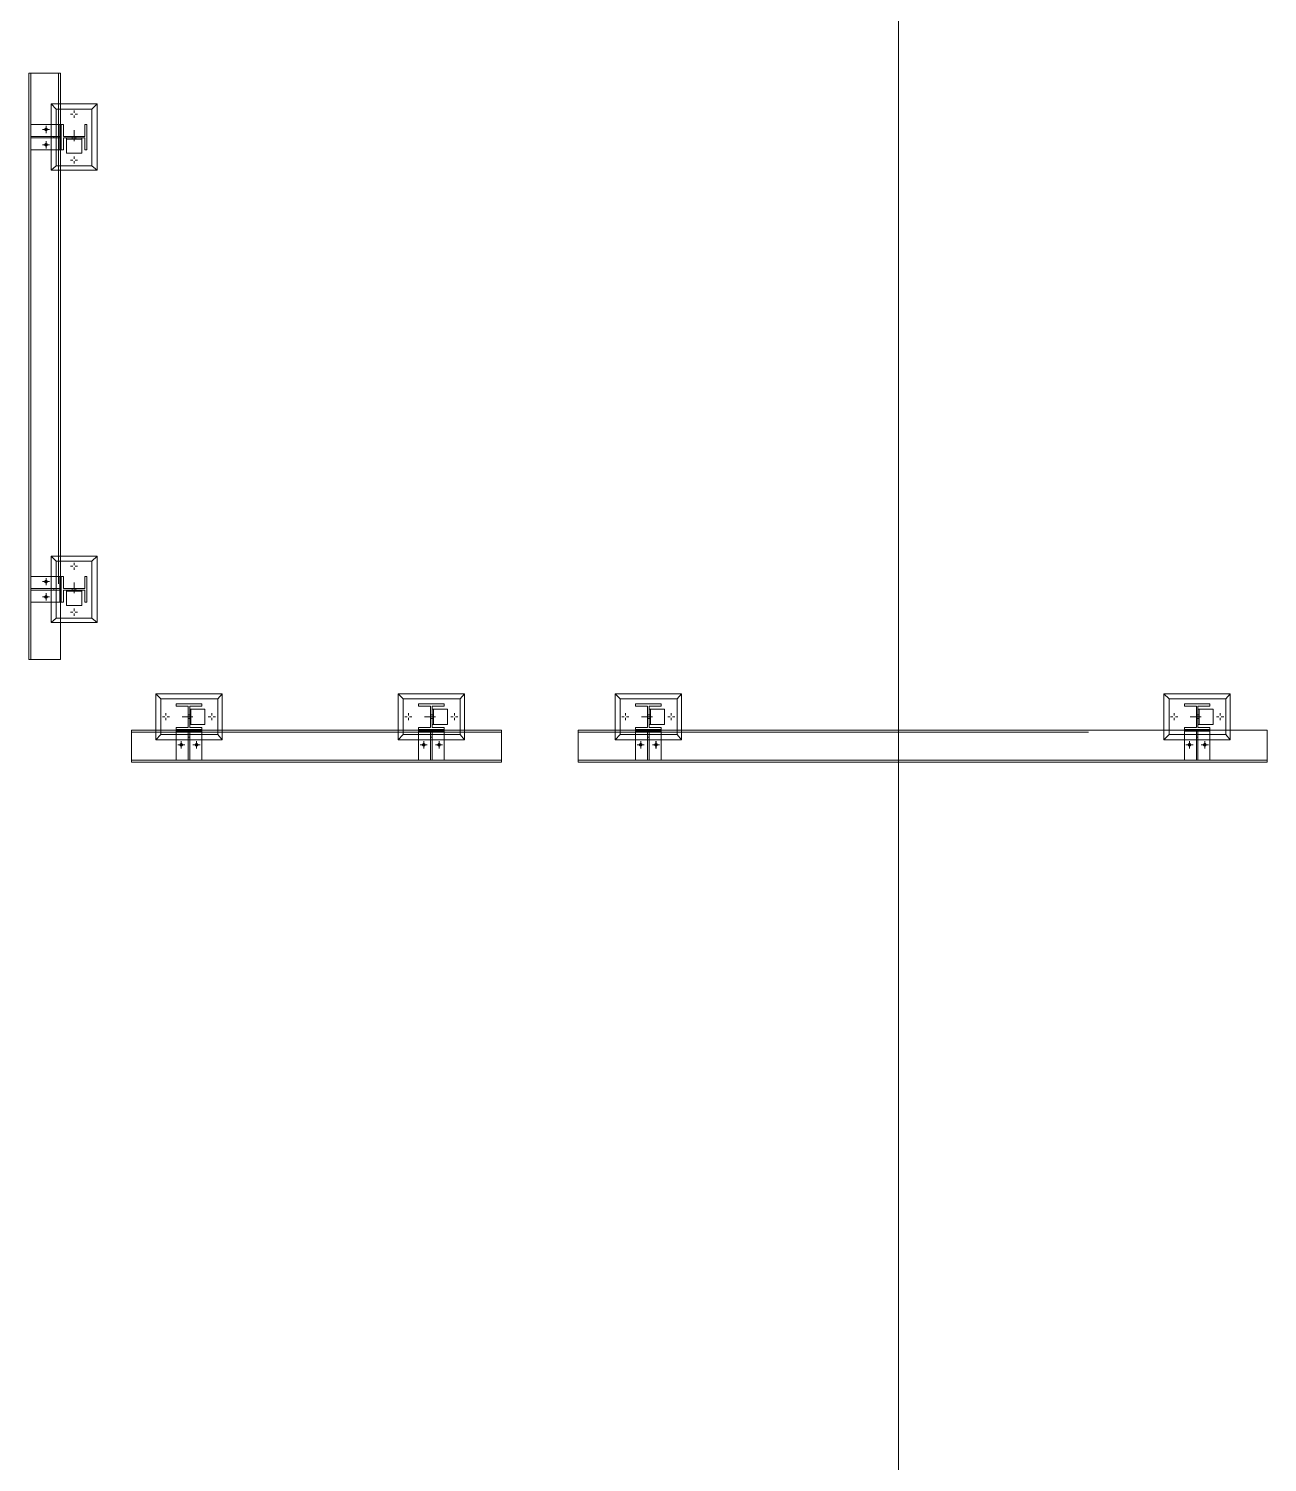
# Model space of a CAD drawing. Header units: millimetres. Extents: x 663313 to 1226001, y 1431724 to 1620898.
# Drawn here: x 663604.55 to 663609.4, y 1524807.95 to 1524813.57 of the extents above; entities that cross this region are included whole.
import ezdxf

# ---------------------------------------------------------------- set-up
doc = ezdxf.new("R2010")
doc.units = ezdxf.units.MM
for name, pattern in [('Grid Line', [22.225, 12.7, -3.175, 3.175, -3.175]), ('XKITLINE00', [0]), ('XKITLINE02', [4, 2, -2])]:
    doc.linetypes.add(name, pattern=pattern)
for name, color, linetype, lineweight in [('Bolt', 7, 'Continuous', 0), ('Part', 7, 'Continuous', 0), ('S-GRID', 7, 'Continuous', 9)]:
    doc.layers.add(name, color=color, linetype=linetype, lineweight=lineweight)
doc.layers.add('DIM', color=7, linetype='Continuous')

# ---------------------------------------------------------------- blocks, each defined once
blk = doc.blocks.new('*A36932')
at = {"layer": 'Part', "color": 7, "linetype": 'XKITLINE02', "lineweight": 0}
for p, q in [((9.05302, 179.666644), (8.999687, 179.666644)), ((8.999687, 179.666644), (8.999687, 178.999977)), ((9.05302, 179.35331), (9.05302, 179.666644)), ((9.666353, 179.666644), (9.61302, 179.666644)), ((9.61302, 179.666644), (9.61302, 179.35331)), ((9.666353, 178.999977), (9.666353, 179.666644)), ((9.61302, 179.35331), (9.05302, 179.35331)), ((9.05302, 178.999977), (9.05302, 179.31331)), ((9.05302, 179.31331), (9.61302, 179.31331)), ((9.61302, 179.31331), (9.61302, 178.999977)), ((8.999687, 178.999977), (9.05302, 178.999977)), ((9.61302, 178.999977), (9.666353, 178.999977))]:
    blk.add_line(p, q, dxfattribs=at)
blk = doc.blocks.new('*A37033')
at = {"layer": 'Part', "color": 7, "linetype": 'XKITLINE02', "lineweight": 0}
for p, q in [((9.05302, 185.999977), (8.999687, 185.999977)), ((8.999687, 185.999977), (8.999687, 185.33331)), ((9.05302, 185.686644), (9.05302, 185.999977)), ((9.666353, 185.999977), (9.61302, 185.999977)), ((9.61302, 185.999977), (9.61302, 185.686644)), ((9.666353, 185.33331), (9.666353, 185.999977)), ((9.61302, 185.686644), (9.05302, 185.686644)), ((9.05302, 185.33331), (9.05302, 185.646644)), ((9.05302, 185.646644), (9.61302, 185.646644)), ((9.61302, 185.646644), (9.61302, 185.33331)), ((8.999687, 185.33331), (9.05302, 185.33331)), ((9.61302, 185.33331), (9.666353, 185.33331))]:
    blk.add_line(p, q, dxfattribs=at)
blk = doc.blocks.new('*A37134')
at = {"layer": 'Part', "color": 7, "linetype": 'XKITLINE02', "lineweight": 0}
for p, q in [((9.05302, 159.666644), (8.999687, 159.666644)), ((8.999687, 159.666644), (8.999687, 158.999977)), ((9.05302, 159.35331), (9.05302, 159.666644)), ((9.666353, 159.666644), (9.61302, 159.666644)), ((9.61302, 159.666644), (9.61302, 159.35331)), ((9.666353, 158.999977), (9.666353, 159.666644)), ((9.61302, 159.35331), (9.05302, 159.35331)), ((9.05302, 158.999977), (9.05302, 159.31331)), ((9.05302, 159.31331), (9.61302, 159.31331)), ((9.61302, 159.31331), (9.61302, 158.999977)), ((8.999687, 158.999977), (9.05302, 158.999977)), ((9.61302, 158.999977), (9.666353, 158.999977))]:
    blk.add_line(p, q, dxfattribs=at)
blk = doc.blocks.new('*A37235')
at = {"layer": 'Part', "color": 7, "linetype": 'XKITLINE02', "lineweight": 0}
for p, q in [((9.05302, 173.999977), (8.999687, 173.999977)), ((8.999687, 173.999977), (8.999687, 173.33331)), ((9.05302, 173.686644), (9.05302, 173.999977)), ((9.666353, 173.999977), (9.61302, 173.999977)), ((9.61302, 173.999977), (9.61302, 173.686644)), ((9.666353, 173.33331), (9.666353, 173.999977)), ((9.61302, 173.686644), (9.05302, 173.686644)), ((9.05302, 173.33331), (9.05302, 173.646644)), ((9.05302, 173.646644), (9.61302, 173.646644)), ((9.61302, 173.646644), (9.61302, 173.33331)), ((8.999687, 173.33331), (9.05302, 173.33331)), ((9.61302, 173.33331), (9.666353, 173.33331))]:
    blk.add_line(p, q, dxfattribs=at)
blk = doc.blocks.new('*A40136')
at = {"layer": 'Part', "color": 7, "linetype": 'XKITLINE02', "lineweight": 0}
for p, q in [((8.73302, 158.466644), (8.73302, 160.199977)), ((8.73302, 160.199977), (9.93302, 160.199977)), ((8.866353, 160.066644), (8.73302, 160.199977)), ((9.799687, 160.066644), (8.866353, 160.066644)), ((8.866353, 160.066644), (8.866353, 158.579977)), ((9.799687, 160.066644), (9.93302, 160.199977)), ((9.799687, 160.066644), (9.799687, 158.579977)), ((9.93302, 160.199977), (9.93302, 158.466644)), ((8.866353, 158.579977), (8.73302, 158.466644)), ((9.93302, 158.466644), (8.73302, 158.466644)), ((8.866353, 158.579977), (9.799687, 158.579977)), ((9.799687, 158.579977), (9.93302, 158.466644))]:
    blk.add_line(p, q, dxfattribs=at)
blk = doc.blocks.new('*A40237')
at = {"layer": 'Bolt', "color": 7, "linetype": 'XKITLINE00', "lineweight": 0}
for p, q in [((9.239687, 159.93331), (9.301847, 159.93331)), ((9.33302, 160.026644), (9.33302, 159.964484)), ((9.426353, 159.93331), (9.364193, 159.93331)), ((9.33302, 159.839977), (9.33302, 159.902137)), ((9.33302, 158.826644), (9.33302, 158.764484)), ((9.239687, 158.73331), (9.301847, 158.73331)), ((9.33302, 158.639977), (9.33302, 158.702137)), ((9.426353, 158.73331), (9.364193, 158.73331))]:
    blk.add_line(p, q, dxfattribs=at)
blk = doc.blocks.new('*A40338')
at = {"layer": 'Bolt', "color": 7, "linetype": 'XKITLINE00', "lineweight": 0}
for p, q in [((9.239687, 159.93331), (9.301847, 159.93331)), ((9.33302, 160.026644), (9.33302, 159.964484)), ((9.426353, 159.93331), (9.364193, 159.93331)), ((9.33302, 159.839977), (9.33302, 159.902137)), ((9.33302, 158.826644), (9.33302, 158.764484)), ((9.239687, 158.73331), (9.301847, 158.73331)), ((9.33302, 158.639977), (9.33302, 158.702137)), ((9.426353, 158.73331), (9.364193, 158.73331))]:
    blk.add_line(p, q, dxfattribs=at)
blk = doc.blocks.new('*A40839')
at = {"layer": 'Bolt', "color": 7, "linetype": 'XKITLINE00', "lineweight": 0}
for p, q in [((9.239687, 159.93331), (9.301847, 159.93331)), ((9.33302, 160.026644), (9.33302, 159.964484)), ((9.426353, 159.93331), (9.364193, 159.93331)), ((9.33302, 159.839977), (9.33302, 159.902137)), ((9.33302, 158.826644), (9.33302, 158.764484)), ((9.239687, 158.73331), (9.301847, 158.73331)), ((9.33302, 158.639977), (9.33302, 158.702137)), ((9.426353, 158.73331), (9.364193, 158.73331))]:
    blk.add_line(p, q, dxfattribs=at)
blk = doc.blocks.new('*A41440')
at = {"layer": 'Bolt', "color": 7, "linetype": 'XKITLINE00', "lineweight": 0}
for p, q in [((9.239687, 159.93331), (9.301847, 159.93331)), ((9.33302, 160.026644), (9.33302, 159.964484)), ((9.426353, 159.93331), (9.364193, 159.93331)), ((9.33302, 159.839977), (9.33302, 159.902137)), ((9.33302, 158.826644), (9.33302, 158.764484)), ((9.239687, 158.73331), (9.301847, 158.73331)), ((9.33302, 158.639977), (9.33302, 158.702137)), ((9.426353, 158.73331), (9.364193, 158.73331))]:
    blk.add_line(p, q, dxfattribs=at)
blk = doc.blocks.new('*A1981211')
at = {"layer": 'Part', "color": 7, "linetype": 'XKITLINE02', "lineweight": 0}
for p, q in [((8.73302, 178.466644), (8.73302, 180.199977)), ((8.73302, 180.199977), (9.93302, 180.199977)), ((8.866353, 180.066644), (8.73302, 180.199977)), ((9.799687, 180.066644), (9.93302, 180.199977)), ((9.93302, 180.199977), (9.93302, 178.466644)), ((9.799687, 180.066644), (8.866353, 180.066644)), ((8.866353, 180.066644), (8.866353, 178.579977)), ((9.799687, 180.066644), (9.799687, 178.579977)), ((8.866353, 178.579977), (8.73302, 178.466644)), ((9.93302, 178.466644), (8.73302, 178.466644)), ((8.866353, 178.579977), (9.799687, 178.579977)), ((9.799687, 178.579977), (9.93302, 178.466644))]:
    blk.add_line(p, q, dxfattribs=at)
blk = doc.blocks.new('*A1982212')
at = {"layer": 'Bolt', "color": 7, "linetype": 'XKITLINE00', "lineweight": 0}
for p, q in [((9.239687, 179.93331), (9.301847, 179.93331)), ((9.33302, 180.026644), (9.33302, 179.964484)), ((9.33302, 179.839977), (9.33302, 179.902137)), ((9.426353, 179.93331), (9.364193, 179.93331)), ((9.239687, 178.73331), (9.301847, 178.73331)), ((9.33302, 178.826644), (9.33302, 178.764484)), ((9.33302, 178.639977), (9.33302, 178.702137)), ((9.426353, 178.73331), (9.364193, 178.73331))]:
    blk.add_line(p, q, dxfattribs=at)
blk = doc.blocks.new('*A1983213')
at = {"layer": 'Bolt', "color": 7, "linetype": 'XKITLINE00', "lineweight": 0}
for p, q in [((9.239687, 179.93331), (9.301847, 179.93331)), ((9.33302, 180.026644), (9.33302, 179.964484)), ((9.33302, 179.839977), (9.33302, 179.902137)), ((9.426353, 179.93331), (9.364193, 179.93331)), ((9.239687, 178.73331), (9.301847, 178.73331)), ((9.33302, 178.826644), (9.33302, 178.764484)), ((9.33302, 178.639977), (9.33302, 178.702137)), ((9.426353, 178.73331), (9.364193, 178.73331))]:
    blk.add_line(p, q, dxfattribs=at)
blk = doc.blocks.new('*A1986214')
at = {"layer": 'Bolt', "color": 7, "linetype": 'XKITLINE00', "lineweight": 0}
for p, q in [((9.239687, 179.93331), (9.301847, 179.93331)), ((9.33302, 180.026644), (9.33302, 179.964484)), ((9.33302, 179.839977), (9.33302, 179.902137)), ((9.426353, 179.93331), (9.364193, 179.93331)), ((9.239687, 178.73331), (9.301847, 178.73331)), ((9.33302, 178.826644), (9.33302, 178.764484)), ((9.33302, 178.639977), (9.33302, 178.702137)), ((9.426353, 178.73331), (9.364193, 178.73331))]:
    blk.add_line(p, q, dxfattribs=at)
blk = doc.blocks.new('*A1989215')
at = {"layer": 'Bolt', "color": 7, "linetype": 'XKITLINE00', "lineweight": 0}
for p, q in [((8.599687, 159.626644), (8.599687, 159.564484)), ((8.506353, 159.53331), (8.568513, 159.53331)), ((8.599687, 159.439977), (8.599687, 159.502137)), ((8.599687, 159.226644), (8.599687, 159.164484)), ((8.69302, 159.53331), (8.63086, 159.53331)), ((8.506353, 159.13331), (8.568513, 159.13331)), ((8.599687, 159.039977), (8.599687, 159.102137)), ((8.69302, 159.13331), (8.63086, 159.13331))]:
    blk.add_line(p, q, dxfattribs=at)
blk = doc.blocks.new('*A1990216')
at = {"layer": 'Part', "color": 7, "linetype": 'XKITLINE02', "lineweight": 0}
for p, q in [((8.999687, 159.666644), (8.199687, 159.666644)), ((8.199687, 159.666644), (8.199687, 158.999977)), ((8.959687, 158.999977), (8.959687, 159.666644)), ((8.999687, 158.999977), (8.999687, 159.666644)), ((8.199687, 158.999977), (8.999687, 158.999977))]:
    blk.add_line(p, q, dxfattribs=at)
blk = doc.blocks.new('*A1991217')
at = {"layer": 'Part', "color": 7, "linetype": 'XKITLINE02', "lineweight": 0}
for p, q in [((8.999687, 159.35331), (8.199687, 159.35331)), ((8.199687, 159.35331), (8.199687, 159.31331)), ((8.999687, 159.31331), (8.199687, 159.31331)), ((8.799687, 159.31331), (8.799687, 159.35331)), ((8.999687, 159.31331), (8.999687, 159.35331))]:
    blk.add_line(p, q, dxfattribs=at)
blk = doc.blocks.new('*A1992218')
at = {"layer": 'Bolt'}
for points in [[(8.591, 159.488), (8.582, 159.49), (8.574, 159.495), (8.567, 159.5), (8.561, 159.507), (8.557, 159.515), (8.554, 159.524), (8.553, 159.533), (8.554, 159.542), (8.557, 159.551), (8.561, 159.559), (8.567, 159.566), (8.574, 159.572), (8.582, 159.576), (8.591, 159.579), (8.6, 159.58), (8.609, 159.579), (8.618, 159.576), (8.626, 159.572), (8.633, 159.566), (8.638, 159.559), (8.643, 159.551), (8.645, 159.542), (8.646, 159.533), (8.645, 159.524), (8.643, 159.515), (8.638, 159.507), (8.633, 159.5), (8.626, 159.495), (8.618, 159.49), (8.609, 159.488), (8.6, 159.487)], [(8.591, 159.088), (8.582, 159.09), (8.574, 159.095), (8.567, 159.1), (8.561, 159.107), (8.557, 159.115), (8.554, 159.124), (8.553, 159.133), (8.554, 159.142), (8.557, 159.151), (8.561, 159.159), (8.567, 159.166), (8.574, 159.172), (8.582, 159.176), (8.591, 159.179), (8.6, 159.18), (8.609, 159.179), (8.618, 159.176), (8.626, 159.172), (8.633, 159.166), (8.638, 159.159), (8.643, 159.151), (8.645, 159.142), (8.646, 159.133), (8.645, 159.124), (8.643, 159.115), (8.638, 159.107), (8.633, 159.1), (8.626, 159.095), (8.618, 159.09), (8.609, 159.088), (8.6, 159.087)]]:
    blk.add_hatch(color=7, dxfattribs=at).paths.add_polyline_path(points, flags=17)
at = {"layer": 'Bolt', "color": 7, "linetype": 'XKITLINE00', "lineweight": 0}
for p, q in [((8.6, 159.44), (8.6, 159.627)), ((8.693, 159.533), (8.506, 159.533)), ((8.6, 159.04), (8.6, 159.227)), ((8.693, 159.133), (8.506, 159.133))]:
    blk.add_line(p, q, dxfattribs=at)
blk = doc.blocks.new('*A1995219')
at = {"layer": 'Bolt', "color": 7, "linetype": 'XKITLINE00', "lineweight": 0}
for p, q in [((8.506353, 179.53331), (8.568513, 179.53331)), ((8.599687, 179.626644), (8.599687, 179.564484)), ((8.599687, 179.439977), (8.599687, 179.502137)), ((8.69302, 179.53331), (8.63086, 179.53331)), ((8.506353, 179.13331), (8.568513, 179.13331)), ((8.599687, 179.226644), (8.599687, 179.164484)), ((8.599687, 179.039977), (8.599687, 179.102137)), ((8.69302, 179.13331), (8.63086, 179.13331))]:
    blk.add_line(p, q, dxfattribs=at)
blk = doc.blocks.new('*A1996220')
at = {"layer": 'Part', "color": 7, "linetype": 'XKITLINE02', "lineweight": 0}
for p, q in [((8.999687, 179.666644), (8.199687, 179.666644)), ((8.199687, 179.666644), (8.199687, 178.999977)), ((8.959687, 178.999977), (8.959687, 179.666644)), ((8.999687, 178.999977), (8.999687, 179.666644)), ((8.199687, 178.999977), (8.999687, 178.999977))]:
    blk.add_line(p, q, dxfattribs=at)
blk = doc.blocks.new('*A1997221')
at = {"layer": 'Part', "color": 7, "linetype": 'XKITLINE02', "lineweight": 0}
for p, q in [((8.999687, 179.35331), (8.199687, 179.35331)), ((8.199687, 179.35331), (8.199687, 179.31331)), ((8.999687, 179.31331), (8.199687, 179.31331)), ((8.799687, 179.31331), (8.799687, 179.35331)), ((8.999687, 179.31331), (8.999687, 179.35331))]:
    blk.add_line(p, q, dxfattribs=at)
blk = doc.blocks.new('*A1998222')
at = {"layer": 'Bolt'}
for points in [[(8.591, 179.488), (8.582, 179.49), (8.574, 179.495), (8.567, 179.5), (8.561, 179.507), (8.557, 179.515), (8.554, 179.524), (8.553, 179.533), (8.554, 179.542), (8.557, 179.551), (8.561, 179.559), (8.567, 179.566), (8.574, 179.572), (8.582, 179.576), (8.591, 179.579), (8.6, 179.58), (8.609, 179.579), (8.618, 179.576), (8.626, 179.572), (8.633, 179.566), (8.638, 179.559), (8.643, 179.551), (8.645, 179.542), (8.646, 179.533), (8.645, 179.524), (8.643, 179.515), (8.638, 179.507), (8.633, 179.5), (8.626, 179.495), (8.618, 179.49), (8.609, 179.488), (8.6, 179.487)], [(8.591, 179.088), (8.582, 179.09), (8.574, 179.095), (8.567, 179.1), (8.561, 179.107), (8.557, 179.115), (8.554, 179.124), (8.553, 179.133), (8.554, 179.142), (8.557, 179.151), (8.561, 179.159), (8.567, 179.166), (8.574, 179.172), (8.582, 179.176), (8.591, 179.179), (8.6, 179.18), (8.609, 179.179), (8.618, 179.176), (8.626, 179.172), (8.633, 179.166), (8.638, 179.159), (8.643, 179.151), (8.645, 179.142), (8.646, 179.133), (8.645, 179.124), (8.643, 179.115), (8.638, 179.107), (8.633, 179.1), (8.626, 179.095), (8.618, 179.09), (8.609, 179.088), (8.6, 179.087)]]:
    blk.add_hatch(color=7, dxfattribs=at).paths.add_polyline_path(points, flags=17)
at = {"layer": 'Bolt', "color": 7, "linetype": 'XKITLINE00', "lineweight": 0}
for p, q in [((8.693, 179.533), (8.506, 179.533)), ((8.6, 179.44), (8.6, 179.627)), ((8.693, 179.133), (8.506, 179.133)), ((8.6, 179.04), (8.6, 179.227))]:
    blk.add_line(p, q, dxfattribs=at)
blk = doc.blocks.new('*A2001223')
at = {"layer": 'Part', "color": 7, "linetype": 'XKITLINE02', "lineweight": 0}
for p, q in [((8.999687, 173.686644), (8.199687, 173.686644)), ((8.199687, 173.686644), (8.199687, 173.646644)), ((8.999687, 173.646644), (8.199687, 173.646644)), ((8.799687, 173.646644), (8.799687, 173.686644)), ((8.999687, 173.646644), (8.999687, 173.686644))]:
    blk.add_line(p, q, dxfattribs=at)
blk = doc.blocks.new('*A2002224')
at = {"layer": 'Part', "color": 7, "linetype": 'XKITLINE02', "lineweight": 0}
for p, q in [((8.999687, 173.999977), (8.199687, 173.999977)), ((8.199687, 173.999977), (8.199687, 173.33331)), ((8.959687, 173.33331), (8.959687, 173.999977)), ((8.999687, 173.33331), (8.999687, 173.999977)), ((8.199687, 173.33331), (8.999687, 173.33331))]:
    blk.add_line(p, q, dxfattribs=at)
blk = doc.blocks.new('*A2003225')
at = {"layer": 'Bolt', "color": 7, "linetype": 'XKITLINE00', "lineweight": 0}
for p, q in [((8.506353, 173.866644), (8.568513, 173.866644)), ((8.599687, 173.959977), (8.599687, 173.897817)), ((8.599687, 173.77331), (8.599687, 173.83547)), ((8.69302, 173.866644), (8.63086, 173.866644)), ((8.506353, 173.466644), (8.568513, 173.466644)), ((8.599687, 173.559977), (8.599687, 173.497817)), ((8.599687, 173.37331), (8.599687, 173.43547)), ((8.69302, 173.466644), (8.63086, 173.466644))]:
    blk.add_line(p, q, dxfattribs=at)
blk = doc.blocks.new('*A2004226')
at = {"layer": 'Part', "color": 7, "linetype": 'XKITLINE02', "lineweight": 0}
for p, q in [((9.533042, 159.31331), (9.133042, 159.31331)), ((9.133042, 158.91331), (9.133042, 159.31331)), ((9.133042, 159.279977), (9.533042, 159.279977)), ((9.533042, 158.91331), (9.533042, 159.31331)), ((9.533042, 158.91331), (9.133042, 158.91331))]:
    blk.add_line(p, q, dxfattribs=at)
blk = doc.blocks.new('*A2005227')
at = {"layer": 'Bolt', "color": 7, "linetype": 'XKITLINE02', "lineweight": 0}
for p, q in [((9.286375, 159.31331), (9.286375, 159.35331)), ((9.286375, 159.279977), (9.286375, 159.31331)), ((9.333042, 159.227177), (9.333042, 159.51331)), ((9.379708, 159.31331), (9.379708, 159.35331)), ((9.379708, 159.279977), (9.379708, 159.31331))]:
    blk.add_line(p, q, dxfattribs=at)
blk = doc.blocks.new('*A2007228')
at = {"layer": 'Part', "color": 7, "linetype": 'XKITLINE02', "lineweight": 0}
for p, q in [((9.533042, 173.646644), (9.133042, 173.646644)), ((9.133042, 173.246644), (9.133042, 173.646644)), ((9.133042, 173.61331), (9.533042, 173.61331)), ((9.533042, 173.246644), (9.533042, 173.646644)), ((9.533042, 173.246644), (9.133042, 173.246644))]:
    blk.add_line(p, q, dxfattribs=at)
blk = doc.blocks.new('*A2008229')
at = {"layer": 'Part', "color": 7, "linetype": 'XKITLINE02', "lineweight": 0}
for p, q in [((9.93302, 174.53331), (8.73302, 174.53331)), ((8.73302, 174.53331), (8.73302, 172.799977)), ((8.866353, 174.399977), (8.73302, 174.53331)), ((8.866353, 174.399977), (8.866353, 172.91331)), ((8.866353, 174.399977), (9.799687, 174.399977)), ((9.799687, 174.399977), (9.93302, 174.53331)), ((9.799687, 174.399977), (9.799687, 172.91331)), ((9.93302, 172.799977), (9.93302, 174.53331)), ((8.866353, 172.91331), (8.73302, 172.799977)), ((8.73302, 172.799977), (9.93302, 172.799977)), ((9.799687, 172.91331), (8.866353, 172.91331)), ((9.799687, 172.91331), (9.93302, 172.799977))]:
    blk.add_line(p, q, dxfattribs=at)
blk = doc.blocks.new('*A2009230')
at = {"layer": 'Bolt', "color": 7, "linetype": 'XKITLINE02', "lineweight": 0}
for p, q in [((9.333042, 173.56051), (9.333042, 173.846644)), ((9.286375, 173.646644), (9.286375, 173.686644)), ((9.286375, 173.61331), (9.286375, 173.646644)), ((9.379708, 173.646644), (9.379708, 173.686644)), ((9.379708, 173.61331), (9.379708, 173.646644))]:
    blk.add_line(p, q, dxfattribs=at)
blk = doc.blocks.new('*A2010231')
at = {"layer": 'Bolt', "color": 7, "linetype": 'XKITLINE00', "lineweight": 0}
for p, q in [((9.239687, 174.266644), (9.301847, 174.266644)), ((9.33302, 174.359977), (9.33302, 174.297817)), ((9.33302, 174.17331), (9.33302, 174.23547)), ((9.426353, 174.266644), (9.364193, 174.266644)), ((9.239687, 173.066644), (9.301847, 173.066644)), ((9.33302, 173.159977), (9.33302, 173.097817)), ((9.426353, 173.066644), (9.364193, 173.066644)), ((9.33302, 172.97331), (9.33302, 173.03547))]:
    blk.add_line(p, q, dxfattribs=at)
blk = doc.blocks.new('*A2012232')
at = {"layer": 'Part', "color": 7, "linetype": 'XKITLINE02', "lineweight": 0}
for p, q in [((9.533042, 179.31331), (9.133042, 179.31331)), ((9.133042, 178.91331), (9.133042, 179.31331)), ((9.133042, 179.279977), (9.533042, 179.279977)), ((9.533042, 178.91331), (9.533042, 179.31331)), ((9.533042, 178.91331), (9.133042, 178.91331))]:
    blk.add_line(p, q, dxfattribs=at)
blk = doc.blocks.new('*A2014233')
at = {"layer": 'Bolt', "color": 7, "linetype": 'XKITLINE02', "lineweight": 0}
for p, q in [((9.333042, 179.227177), (9.333042, 179.51331)), ((9.286375, 179.31331), (9.286375, 179.35331)), ((9.286375, 179.279977), (9.286375, 179.31331)), ((9.379708, 179.31331), (9.379708, 179.35331)), ((9.379708, 179.279977), (9.379708, 179.31331))]:
    blk.add_line(p, q, dxfattribs=at)
blk = doc.blocks.new('*A2015234')
at = {"layer": 'Bolt', "color": 7, "linetype": 'XKITLINE00', "lineweight": 0}
for p, q in [((9.239687, 179.93331), (9.301847, 179.93331)), ((9.33302, 180.026644), (9.33302, 179.964484)), ((9.33302, 179.839977), (9.33302, 179.902137)), ((9.426353, 179.93331), (9.364193, 179.93331)), ((9.239687, 178.73331), (9.301847, 178.73331)), ((9.33302, 178.826644), (9.33302, 178.764484)), ((9.33302, 178.639977), (9.33302, 178.702137)), ((9.426353, 178.73331), (9.364193, 178.73331))]:
    blk.add_line(p, q, dxfattribs=at)
blk = doc.blocks.new('*A2016235')
at = {"layer": 'Bolt', "color": 7, "linetype": 'XKITLINE00', "lineweight": 0}
for p, q in [((8.506353, 185.866644), (8.568513, 185.866644)), ((8.599687, 185.959977), (8.599687, 185.897817)), ((8.599687, 185.77331), (8.599687, 185.83547)), ((8.69302, 185.866644), (8.63086, 185.866644)), ((8.506353, 185.466644), (8.568513, 185.466644)), ((8.599687, 185.559977), (8.599687, 185.497817)), ((8.599687, 185.37331), (8.599687, 185.43547)), ((8.69302, 185.466644), (8.63086, 185.466644))]:
    blk.add_line(p, q, dxfattribs=at)
blk = doc.blocks.new('*A2017236')
at = {"layer": 'Bolt'}
for points in [[(8.591, 185.821), (8.582, 185.824), (8.574, 185.828), (8.567, 185.834), (8.561, 185.841), (8.557, 185.849), (8.554, 185.858), (8.553, 185.867), (8.554, 185.876), (8.557, 185.885), (8.561, 185.893), (8.567, 185.9), (8.574, 185.905), (8.582, 185.91), (8.591, 185.912), (8.6, 185.913), (8.609, 185.912), (8.618, 185.91), (8.626, 185.905), (8.633, 185.9), (8.638, 185.893), (8.643, 185.885), (8.645, 185.876), (8.646, 185.867), (8.645, 185.858), (8.643, 185.849), (8.638, 185.841), (8.633, 185.834), (8.626, 185.828), (8.618, 185.824), (8.609, 185.821), (8.6, 185.82)], [(8.591, 185.421), (8.582, 185.424), (8.574, 185.428), (8.567, 185.434), (8.561, 185.441), (8.557, 185.449), (8.554, 185.458), (8.553, 185.467), (8.554, 185.476), (8.557, 185.485), (8.561, 185.493), (8.567, 185.5), (8.574, 185.505), (8.582, 185.51), (8.591, 185.512), (8.6, 185.513), (8.609, 185.512), (8.618, 185.51), (8.626, 185.505), (8.633, 185.5), (8.638, 185.493), (8.643, 185.485), (8.645, 185.476), (8.646, 185.467), (8.645, 185.458), (8.643, 185.449), (8.638, 185.441), (8.633, 185.434), (8.626, 185.428), (8.618, 185.424), (8.609, 185.421), (8.6, 185.42)]]:
    blk.add_hatch(color=7, dxfattribs=at).paths.add_polyline_path(points, flags=17)
at = {"layer": 'Bolt', "color": 7, "linetype": 'XKITLINE00', "lineweight": 0}
for p, q in [((8.693, 185.867), (8.506, 185.867)), ((8.6, 185.773), (8.6, 185.96)), ((8.693, 185.467), (8.506, 185.467)), ((8.6, 185.373), (8.6, 185.56))]:
    blk.add_line(p, q, dxfattribs=at)
blk = doc.blocks.new('*A2018237')
at = {"layer": 'Part', "color": 7, "linetype": 'XKITLINE02', "lineweight": 0}
for p, q in [((8.999687, 185.999977), (8.199687, 185.999977)), ((8.199687, 185.999977), (8.199687, 185.33331)), ((8.959687, 185.33331), (8.959687, 185.999977)), ((8.999687, 185.33331), (8.999687, 185.999977)), ((8.199687, 185.33331), (8.999687, 185.33331))]:
    blk.add_line(p, q, dxfattribs=at)
blk = doc.blocks.new('*A2019238')
at = {"layer": 'Part', "color": 7, "linetype": 'XKITLINE02', "lineweight": 0}
for p, q in [((8.999687, 185.686644), (8.199687, 185.686644)), ((8.199687, 185.686644), (8.199687, 185.646644)), ((8.999687, 185.646644), (8.199687, 185.646644)), ((8.799687, 185.646644), (8.799687, 185.686644)), ((8.999687, 185.646644), (8.999687, 185.686644))]:
    blk.add_line(p, q, dxfattribs=at)
blk = doc.blocks.new('*A2023239')
at = {"layer": 'Part', "color": 7, "linetype": 'XKITLINE02', "lineweight": 0}
for p, q in [((9.533042, 185.646644), (9.133042, 185.646644)), ((9.133042, 185.246644), (9.133042, 185.646644)), ((9.133042, 185.61331), (9.533042, 185.61331)), ((9.533042, 185.246644), (9.533042, 185.646644)), ((9.533042, 185.246644), (9.133042, 185.246644))]:
    blk.add_line(p, q, dxfattribs=at)
blk = doc.blocks.new('*A2024240')
at = {"layer": 'Part', "color": 7, "linetype": 'XKITLINE02', "lineweight": 0}
for p, q in [((9.93302, 186.53331), (8.73302, 186.53331)), ((8.73302, 186.53331), (8.73302, 184.799977)), ((8.866353, 186.399977), (8.73302, 186.53331)), ((9.799687, 186.399977), (9.93302, 186.53331)), ((9.93302, 184.799977), (9.93302, 186.53331)), ((8.866353, 186.399977), (8.866353, 184.91331)), ((8.866353, 186.399977), (9.799687, 186.399977)), ((9.799687, 186.399977), (9.799687, 184.91331)), ((8.866353, 184.91331), (8.73302, 184.799977)), ((8.73302, 184.799977), (9.93302, 184.799977)), ((9.799687, 184.91331), (8.866353, 184.91331)), ((9.799687, 184.91331), (9.93302, 184.799977))]:
    blk.add_line(p, q, dxfattribs=at)
blk = doc.blocks.new('*A2025241')
at = {"layer": 'Bolt', "color": 7, "linetype": 'XKITLINE02', "lineweight": 0}
for p, q in [((9.333042, 185.56051), (9.333042, 185.846644)), ((9.286375, 185.646644), (9.286375, 185.686644)), ((9.286375, 185.61331), (9.286375, 185.646644)), ((9.379708, 185.646644), (9.379708, 185.686644)), ((9.379708, 185.61331), (9.379708, 185.646644))]:
    blk.add_line(p, q, dxfattribs=at)
blk = doc.blocks.new('*A2026242')
at = {"layer": 'Bolt', "color": 7, "linetype": 'XKITLINE00', "lineweight": 0}
for p, q in [((9.239687, 186.266644), (9.301847, 186.266644)), ((9.33302, 186.359977), (9.33302, 186.297817)), ((9.33302, 186.17331), (9.33302, 186.23547)), ((9.426353, 186.266644), (9.364193, 186.266644)), ((9.239687, 185.066644), (9.301847, 185.066644)), ((9.33302, 185.159977), (9.33302, 185.097817)), ((9.33302, 184.97331), (9.33302, 185.03547)), ((9.426353, 185.066644), (9.364193, 185.066644))]:
    blk.add_line(p, q, dxfattribs=at)
blk = doc.blocks.new('*A2039243')
at = {"layer": 'Bolt', "color": 7, "linetype": 'XKITLINE00', "lineweight": 0}
for p, q in [((8.599687, 159.626644), (8.599687, 159.564484)), ((8.506353, 159.53331), (8.568513, 159.53331)), ((8.599687, 159.439977), (8.599687, 159.502137)), ((8.599687, 159.226644), (8.599687, 159.164484)), ((8.69302, 159.53331), (8.63086, 159.53331)), ((8.506353, 159.13331), (8.568513, 159.13331)), ((8.599687, 159.039977), (8.599687, 159.102137)), ((8.69302, 159.13331), (8.63086, 159.13331))]:
    blk.add_line(p, q, dxfattribs=at)
blk = doc.blocks.new('*A2043244')
at = {"layer": 'Bolt', "color": 7, "linetype": 'XKITLINE02', "lineweight": 0}
for p, q in [((9.286332, 159.31331), (9.286332, 159.35331)), ((9.286332, 159.279977), (9.286332, 159.31331)), ((9.332998, 159.227177), (9.332998, 159.51331)), ((9.379665, 159.31331), (9.379665, 159.35331)), ((9.379665, 159.279977), (9.379665, 159.31331))]:
    blk.add_line(p, q, dxfattribs=at)
blk = doc.blocks.new('*A2044245')
at = {"layer": 'Bolt', "color": 7, "linetype": 'XKITLINE00', "lineweight": 0}
for p, q in [((8.506353, 173.866644), (8.568513, 173.866644)), ((8.599687, 173.959977), (8.599687, 173.897817)), ((8.599687, 173.77331), (8.599687, 173.83547)), ((8.69302, 173.866644), (8.63086, 173.866644)), ((8.506353, 173.466644), (8.568513, 173.466644)), ((8.599687, 173.559977), (8.599687, 173.497817)), ((8.599687, 173.37331), (8.599687, 173.43547)), ((8.69302, 173.466644), (8.63086, 173.466644))]:
    blk.add_line(p, q, dxfattribs=at)
blk = doc.blocks.new('*A2050246')
at = {"layer": 'Bolt', "color": 7, "linetype": 'XKITLINE02', "lineweight": 0}
for p, q in [((9.332998, 173.56051), (9.332998, 173.846644)), ((9.286332, 173.646644), (9.286332, 173.686644)), ((9.286332, 173.61331), (9.286332, 173.646644)), ((9.379665, 173.646644), (9.379665, 173.686644)), ((9.379665, 173.61331), (9.379665, 173.646644))]:
    blk.add_line(p, q, dxfattribs=at)
blk = doc.blocks.new('*A2051247')
at = {"layer": 'Bolt', "color": 7, "linetype": 'XKITLINE00', "lineweight": 0}
for p, q in [((9.239687, 174.266644), (9.301847, 174.266644)), ((9.33302, 174.359977), (9.33302, 174.297817)), ((9.33302, 174.17331), (9.33302, 174.23547)), ((9.426353, 174.266644), (9.364193, 174.266644)), ((9.239687, 173.066644), (9.301847, 173.066644)), ((9.33302, 173.159977), (9.33302, 173.097817)), ((9.426353, 173.066644), (9.364193, 173.066644)), ((9.33302, 172.97331), (9.33302, 173.03547))]:
    blk.add_line(p, q, dxfattribs=at)
blk = doc.blocks.new('*A2052248')
at = {"layer": 'Bolt', "color": 7, "linetype": 'XKITLINE02', "lineweight": 0}
for p, q in [((9.286375, 159.31331), (9.286375, 159.35331)), ((9.286375, 159.279977), (9.286375, 159.31331)), ((9.333042, 159.227177), (9.333042, 159.51331)), ((9.379708, 159.31331), (9.379708, 159.35331)), ((9.379708, 159.279977), (9.379708, 159.31331))]:
    blk.add_line(p, q, dxfattribs=at)
blk = doc.blocks.new('*A2055249')
at = {"layer": 'Bolt', "color": 7, "linetype": 'XKITLINE02', "lineweight": 0}
for p, q in [((9.286332, 159.31331), (9.286332, 159.35331)), ((9.286332, 159.279977), (9.286332, 159.31331)), ((9.332998, 159.227177), (9.332998, 159.51331)), ((9.379665, 159.31331), (9.379665, 159.35331)), ((9.379665, 159.279977), (9.379665, 159.31331))]:
    blk.add_line(p, q, dxfattribs=at)
blk = doc.blocks.new('*A2057250')
at = {"layer": 'Bolt', "color": 7, "linetype": 'XKITLINE00', "lineweight": 0}
for p, q in [((9.239687, 174.266644), (9.301847, 174.266644)), ((9.33302, 174.359977), (9.33302, 174.297817)), ((9.33302, 174.17331), (9.33302, 174.23547)), ((9.426353, 174.266644), (9.364193, 174.266644)), ((9.239687, 173.066644), (9.301847, 173.066644)), ((9.33302, 173.159977), (9.33302, 173.097817)), ((9.426353, 173.066644), (9.364193, 173.066644)), ((9.33302, 172.97331), (9.33302, 173.03547))]:
    blk.add_line(p, q, dxfattribs=at)
blk = doc.blocks.new('*A2058251')
at = {"layer": 'Bolt', "color": 7, "linetype": 'XKITLINE02', "lineweight": 0}
for p, q in [((9.333042, 173.56051), (9.333042, 173.846644)), ((9.286375, 173.646644), (9.286375, 173.686644)), ((9.286375, 173.61331), (9.286375, 173.646644)), ((9.379708, 173.646644), (9.379708, 173.686644)), ((9.379708, 173.61331), (9.379708, 173.646644))]:
    blk.add_line(p, q, dxfattribs=at)
blk = doc.blocks.new('*A2064252')
at = {"layer": 'Bolt', "color": 7, "linetype": 'XKITLINE02', "lineweight": 0}
for p, q in [((9.332998, 173.56051), (9.332998, 173.846644)), ((9.286332, 173.646644), (9.286332, 173.686644)), ((9.286332, 173.61331), (9.286332, 173.646644)), ((9.379665, 173.646644), (9.379665, 173.686644)), ((9.379665, 173.61331), (9.379665, 173.646644))]:
    blk.add_line(p, q, dxfattribs=at)
blk = doc.blocks.new('*A2065253')
at = {"layer": 'Bolt', "color": 7, "linetype": 'XKITLINE00', "lineweight": 0}
for p, q in [((9.239687, 174.266644), (9.301847, 174.266644)), ((9.33302, 174.359977), (9.33302, 174.297817)), ((9.33302, 174.17331), (9.33302, 174.23547)), ((9.426353, 174.266644), (9.364193, 174.266644)), ((9.239687, 173.066644), (9.301847, 173.066644)), ((9.33302, 173.159977), (9.33302, 173.097817)), ((9.426353, 173.066644), (9.364193, 173.066644)), ((9.33302, 172.97331), (9.33302, 173.03547))]:
    blk.add_line(p, q, dxfattribs=at)
blk = doc.blocks.new('*A2066254')
at = {"layer": 'Bolt'}
for points in [[(8.591, 173.821), (8.582, 173.824), (8.574, 173.828), (8.567, 173.834), (8.561, 173.841), (8.557, 173.849), (8.554, 173.858), (8.553, 173.867), (8.554, 173.876), (8.557, 173.885), (8.561, 173.893), (8.567, 173.9), (8.574, 173.905), (8.582, 173.91), (8.591, 173.912), (8.6, 173.913), (8.609, 173.912), (8.618, 173.91), (8.626, 173.905), (8.633, 173.9), (8.638, 173.893), (8.643, 173.885), (8.645, 173.876), (8.646, 173.867), (8.645, 173.858), (8.643, 173.849), (8.638, 173.841), (8.633, 173.834), (8.626, 173.828), (8.618, 173.824), (8.609, 173.821), (8.6, 173.82)], [(8.591, 173.421), (8.582, 173.424), (8.574, 173.428), (8.567, 173.434), (8.561, 173.441), (8.557, 173.449), (8.554, 173.458), (8.553, 173.467), (8.554, 173.476), (8.557, 173.485), (8.561, 173.493), (8.567, 173.5), (8.574, 173.505), (8.582, 173.51), (8.591, 173.512), (8.6, 173.513), (8.609, 173.512), (8.618, 173.51), (8.626, 173.505), (8.633, 173.5), (8.638, 173.493), (8.643, 173.485), (8.645, 173.476), (8.646, 173.467), (8.645, 173.458), (8.643, 173.449), (8.638, 173.441), (8.633, 173.434), (8.626, 173.428), (8.618, 173.424), (8.609, 173.421), (8.6, 173.42)]]:
    blk.add_hatch(color=7, dxfattribs=at).paths.add_polyline_path(points, flags=17)
at = {"layer": 'Bolt', "color": 7, "linetype": 'XKITLINE00', "lineweight": 0}
for p, q in [((8.693, 173.867), (8.506, 173.867)), ((8.6, 173.773), (8.6, 173.96)), ((8.693, 173.467), (8.506, 173.467)), ((8.6, 173.373), (8.6, 173.56))]:
    blk.add_line(p, q, dxfattribs=at)
blk = doc.blocks.new('*A2079255')
at = {"layer": 'Bolt', "color": 7, "linetype": 'XKITLINE00', "lineweight": 0}
for p, q in [((8.506353, 179.53331), (8.568513, 179.53331)), ((8.599687, 179.626644), (8.599687, 179.564484)), ((8.599687, 179.439977), (8.599687, 179.502137)), ((8.69302, 179.53331), (8.63086, 179.53331)), ((8.506353, 179.13331), (8.568513, 179.13331)), ((8.599687, 179.226644), (8.599687, 179.164484)), ((8.599687, 179.039977), (8.599687, 179.102137)), ((8.69302, 179.13331), (8.63086, 179.13331))]:
    blk.add_line(p, q, dxfattribs=at)
blk = doc.blocks.new('*A2083256')
at = {"layer": 'Bolt', "color": 7, "linetype": 'XKITLINE02', "lineweight": 0}
for p, q in [((9.332998, 179.227177), (9.332998, 179.51331)), ((9.286332, 179.31331), (9.286332, 179.35331)), ((9.286332, 179.279977), (9.286332, 179.31331)), ((9.379665, 179.31331), (9.379665, 179.35331)), ((9.379665, 179.279977), (9.379665, 179.31331))]:
    blk.add_line(p, q, dxfattribs=at)
blk = doc.blocks.new('*A2084257')
at = {"layer": 'Bolt', "color": 7, "linetype": 'XKITLINE02', "lineweight": 0}
for p, q in [((9.332998, 179.227177), (9.332998, 179.51331)), ((9.286332, 179.31331), (9.286332, 179.35331)), ((9.286332, 179.279977), (9.286332, 179.31331)), ((9.379665, 179.31331), (9.379665, 179.35331)), ((9.379665, 179.279977), (9.379665, 179.31331))]:
    blk.add_line(p, q, dxfattribs=at)
blk = doc.blocks.new('*A2086258')
at = {"layer": 'Bolt', "color": 7, "linetype": 'XKITLINE02', "lineweight": 0}
for p, q in [((9.333042, 179.227177), (9.333042, 179.51331)), ((9.286375, 179.31331), (9.286375, 179.35331)), ((9.286375, 179.279977), (9.286375, 179.31331)), ((9.379708, 179.31331), (9.379708, 179.35331)), ((9.379708, 179.279977), (9.379708, 179.31331))]:
    blk.add_line(p, q, dxfattribs=at)
blk = doc.blocks.new('*A2094259')
at = {"layer": 'Bolt', "color": 7, "linetype": 'XKITLINE02', "lineweight": 0}
for p, q in [((9.332998, 185.56051), (9.332998, 185.846644)), ((9.286332, 185.646644), (9.286332, 185.686644)), ((9.286332, 185.61331), (9.286332, 185.646644)), ((9.379665, 185.646644), (9.379665, 185.686644)), ((9.379665, 185.61331), (9.379665, 185.646644))]:
    blk.add_line(p, q, dxfattribs=at)
blk = doc.blocks.new('*A2099260')
at = {"layer": 'Bolt', "color": 7, "linetype": 'XKITLINE02', "lineweight": 0}
for p, q in [((9.333042, 185.56051), (9.333042, 185.846644)), ((9.286375, 185.646644), (9.286375, 185.686644)), ((9.286375, 185.61331), (9.286375, 185.646644)), ((9.379708, 185.646644), (9.379708, 185.686644)), ((9.379708, 185.61331), (9.379708, 185.646644))]:
    blk.add_line(p, q, dxfattribs=at)
blk = doc.blocks.new('lo')
at = {"layer": 'Part', "color": 7, "linetype": 'XKITLINE00', "lineweight": 0}
for p, q in [((663680.4269, 1524796.1216), (663678.1301, 1524796.1216)), ((663677.7356, 1524795.7264), (663677.7356, 1524794.2768)), ((663677.7356, 1524793.9768), (663677.7356, 1524791.2768))]:
    blk.add_line(p, q, dxfattribs=at)
at = {"layer": 'Part', "color": 7, "linetype": 'XKITLINE02', "lineweight": 0}
for p, q in [((663680.4269, 1524796.0126), (663678.1301, 1524796.0126)), ((663677.8446, 1524795.7264), (663677.8446, 1524794.2768)), ((663677.8446, 1524793.9768), (663677.8446, 1524791.2768))]:
    blk.add_line(p, q, dxfattribs=at)
at = {"layer": 'Part', "color": 7, "linetype": 'XKITLINE00', "lineweight": 0}
for points in [[(663678.1301, 1524796.0046), (663680.4269, 1524796.0046), (663680.4269, 1524796.1296), (663678.1301, 1524796.1296), (663678.1301, 1524796.0046)], [(663677.8526, 1524794.2768), (663677.8526, 1524795.7264), (663677.7276, 1524795.7264), (663677.7276, 1524794.2768), (663677.8526, 1524794.2768)], [(663677.7276, 1524791.2768), (663677.8526, 1524791.2768), (663677.8526, 1524793.9768), (663677.7276, 1524793.9768), (663677.7276, 1524791.2768)]]:
    blk.add_lwpolyline(points, dxfattribs=at)
at = {"color": 7, "lineweight": 0, "xscale": 0.15, "yscale": 0.15, "zscale": 0.15, "rotation": 270}
for name, p in [('*A1996220', (663651.5051, 1524797.3516)), ('*A1997221', (663651.5051, 1524797.3516)), ('*A2018237', (663652.3269, 1524797.3516)), ('*A2019238', (663652.3269, 1524797.3516)), ('*A1995219', (663651.5051, 1524797.3516)), ('*A1998222', (663651.5051, 1524797.3516)), ('*A2079255', (663651.5051, 1524797.3516)), ('*A2016235', (663652.3269, 1524797.3516)), ('*A2017236', (663652.3269, 1524797.3516)), ('*A1981211', (663651.5051, 1524797.3516)), ('*A36932', (663651.5051, 1524797.3516)), ('*A2024240', (663652.3269, 1524797.3516)), ('*A37033', (663652.3269, 1524797.3516)), ('*A1982212', (663651.5051, 1524797.3516)), ('*A1983213', (663651.5051, 1524797.3516)), ('*A1986214', (663651.5051, 1524797.3516)), ('*A2015234', (663651.5051, 1524797.3516)), ('*A2012232', (663651.5051, 1524797.3516)), ('*A2014233', (663651.5051, 1524797.3516)), ('*A2083256', (663651.5051, 1524797.3516)), ('*A2084257', (663651.5051, 1524797.3516)), ('*A2086258', (663651.5051, 1524797.3516)), ('*A2026242', (663652.3269, 1524797.3516)), ('*A2023239', (663652.3269, 1524797.3516)), ('*A2025241', (663652.3269, 1524797.3516)), ('*A2094259', (663652.3269, 1524797.3516)), ('*A2099260', (663652.3269, 1524797.3516))]:
    blk.add_blockref(name, p, dxfattribs=at)
at = {"color": 7, "lineweight": 0, "xscale": 0.1500000000000003, "yscale": 0.1500000000000003, "zscale": 0.1500000000000003}
for name in ['*A2024240', '*A2026242', '*A2018237', '*A2016235', '*A2017236', '*A37033', '*A2019238', '*A2023239', '*A2025241', '*A2094259', '*A2099260', '*A1981211', '*A1982212', '*A1983213', '*A1986214', '*A2015234', '*A1996220', '*A1995219', '*A1998222', '*A2079255', '*A36932', '*A1997221', '*A2012232', '*A2014233', '*A2083256', '*A2084257', '*A2086258', '*A2008229', '*A2010231', '*A2051247', '*A2057250', '*A2065253', '*A2002224', '*A37235', '*A2001223', '*A2003225', '*A2044245', '*A2066254', '*A2007228', '*A2009230', '*A2050246', '*A2058251', '*A2064252', '*A40136', '*A40237', '*A40338', '*A40839', '*A41440', '*A1990216', '*A1989215', '*A1992218', '*A2039243', '*A37134', '*A2005227', '*A2043244', '*A2052248', '*A2055249', '*A1991217', '*A2004226']:
    blk.add_blockref(name, (663676.5056, 1524767.6518), dxfattribs=at)

msp = doc.modelspace()

# ---------------------------------------------------------------- linework, layer by layer
at = {"layer": 'S-GRID', "color": 7, "linetype": 'Grid Line'}
msp.add_line((663607.9558, 1524802.3339), (663607.9564, 1524826.9312), dxfattribs=at)

# ---------------------------------------------------------------- block references
at = {"layer": 'DIM', "color": 7, "rotation": 90}
msp.add_blockref('lo', (2188400.6776, 861132.9682), dxfattribs=at)

doc.saveas('drawing.dxf')
